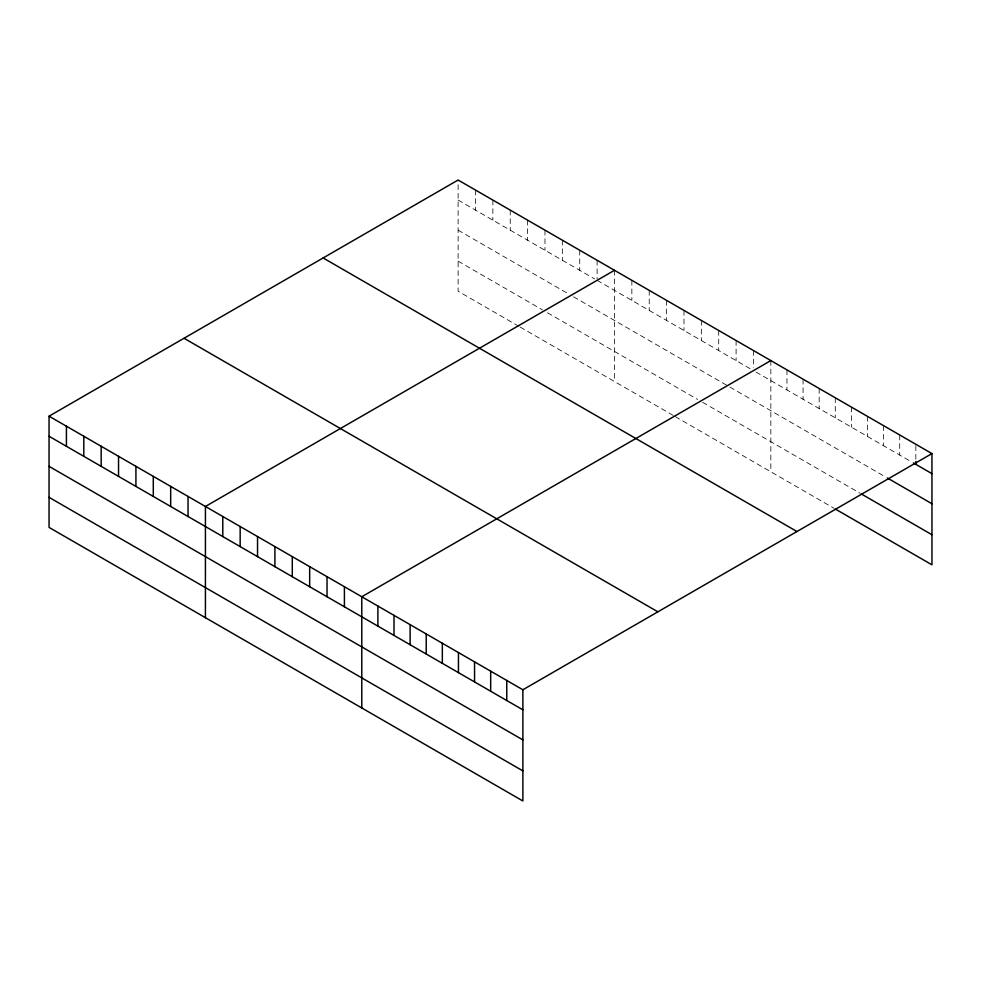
<?xml version="1.0" encoding="UTF-8"?>
<svg xmlns="http://www.w3.org/2000/svg" width="981" height="981" viewBox="0 0 981 981"><rect width="100%" height="100%" fill="white"/><g stroke="black" fill="none" stroke-linecap="round" stroke-linejoin="round"><path stroke-width="0.74" stroke-dasharray="4.91 3.68" d="M458.115 200.087L594.621 278.911M597.11 280.333L750.992 369.187M755.959 372.044L912.122 462.21M458.115 230.167L568.563 293.932M573.529 296.802L728.65 386.367M729.889 387.078L886.101 477.269M458.115 261.167L542.505 309.886M547.459 312.743L697.626 399.439M702.592 402.308L860.067 493.235M518.924 326.342L458.115 291.234L458.115 180.026M520.163 327.065L674.045 415.907M675.284 416.631L834.046 508.281M915.837 445.717L915.837 460.052M899.724 434.988L899.724 455.061M883.623 425.68L883.623 445.754M867.511 416.385L867.511 436.459M851.398 407.078L851.398 427.152M835.285 397.783L835.285 417.857M819.172 388.476L819.172 408.55M803.071 379.181L803.071 399.242M786.958 369.874L786.958 389.948M770.845 360.579L770.845 471.8M753.469 350.548L753.469 367.752M736.093 340.517L736.093 360.579M718.717 330.487L718.717 350.548M701.354 320.456L701.354 340.517M683.978 310.425L683.978 330.487M666.602 300.394L666.602 320.456M649.226 290.364L649.226 310.425M631.85 280.333L631.85 300.394M614.474 270.302L614.474 381.511M597.11 260.272L597.11 278.898M579.734 250.241L579.734 270.302M562.358 240.21L562.358 260.272M544.982 230.179L544.982 250.241M527.606 220.149L527.606 240.21M510.23 210.118L510.23 230.179M492.867 200.087L492.867 220.149M475.491 190.056L475.491 210.118"/><path stroke-width="1.47" d="M49.05 416.189L522.885 689.766L522.885 800.974L49.05 527.41L49.05 416.189L458.115 180.026L931.95 453.59L931.95 564.811L835.285 509.004M614.474 270.302L205.421 506.466L205.421 617.687M770.845 360.579L361.781 596.742L361.781 707.963M522.885 689.766L931.95 453.59M913.36 462.922L931.95 473.664M887.339 477.98L931.95 503.744M861.306 493.946L931.95 534.731M323.117 257.954L796.964 531.53M184.036 338.261L657.883 611.825M49.05 436.263L522.885 709.827M49.05 466.343L522.885 739.907M49.05 497.33L522.885 770.894M915.837 461.487L915.837 464.356M506.772 680.458L506.772 700.532M490.672 671.163L490.672 691.225M474.559 661.856L474.559 681.93M458.446 652.561L458.446 672.623M442.333 643.254L442.333 663.328M426.22 633.947L426.22 654.02M410.119 624.652L410.119 644.725M394.006 615.345L394.006 635.418M377.893 606.05L377.893 626.123M344.405 586.712L344.405 606.785M327.029 576.681L327.029 596.755M309.665 566.65L309.665 586.724M292.289 556.619L292.289 576.693M274.913 546.589L274.913 566.662M257.537 536.558L257.537 556.632M240.161 526.527L240.161 546.601M222.785 516.496L222.785 536.57M188.045 496.435L188.045 516.509M170.669 486.404L170.669 506.478M153.294 476.374L153.294 496.447M135.918 466.343L135.918 486.417M118.542 456.312L118.542 476.386M101.178 446.281L101.178 466.355M83.802 436.251L83.802 456.324M66.426 426.22L66.426 446.294"/></g></svg>
